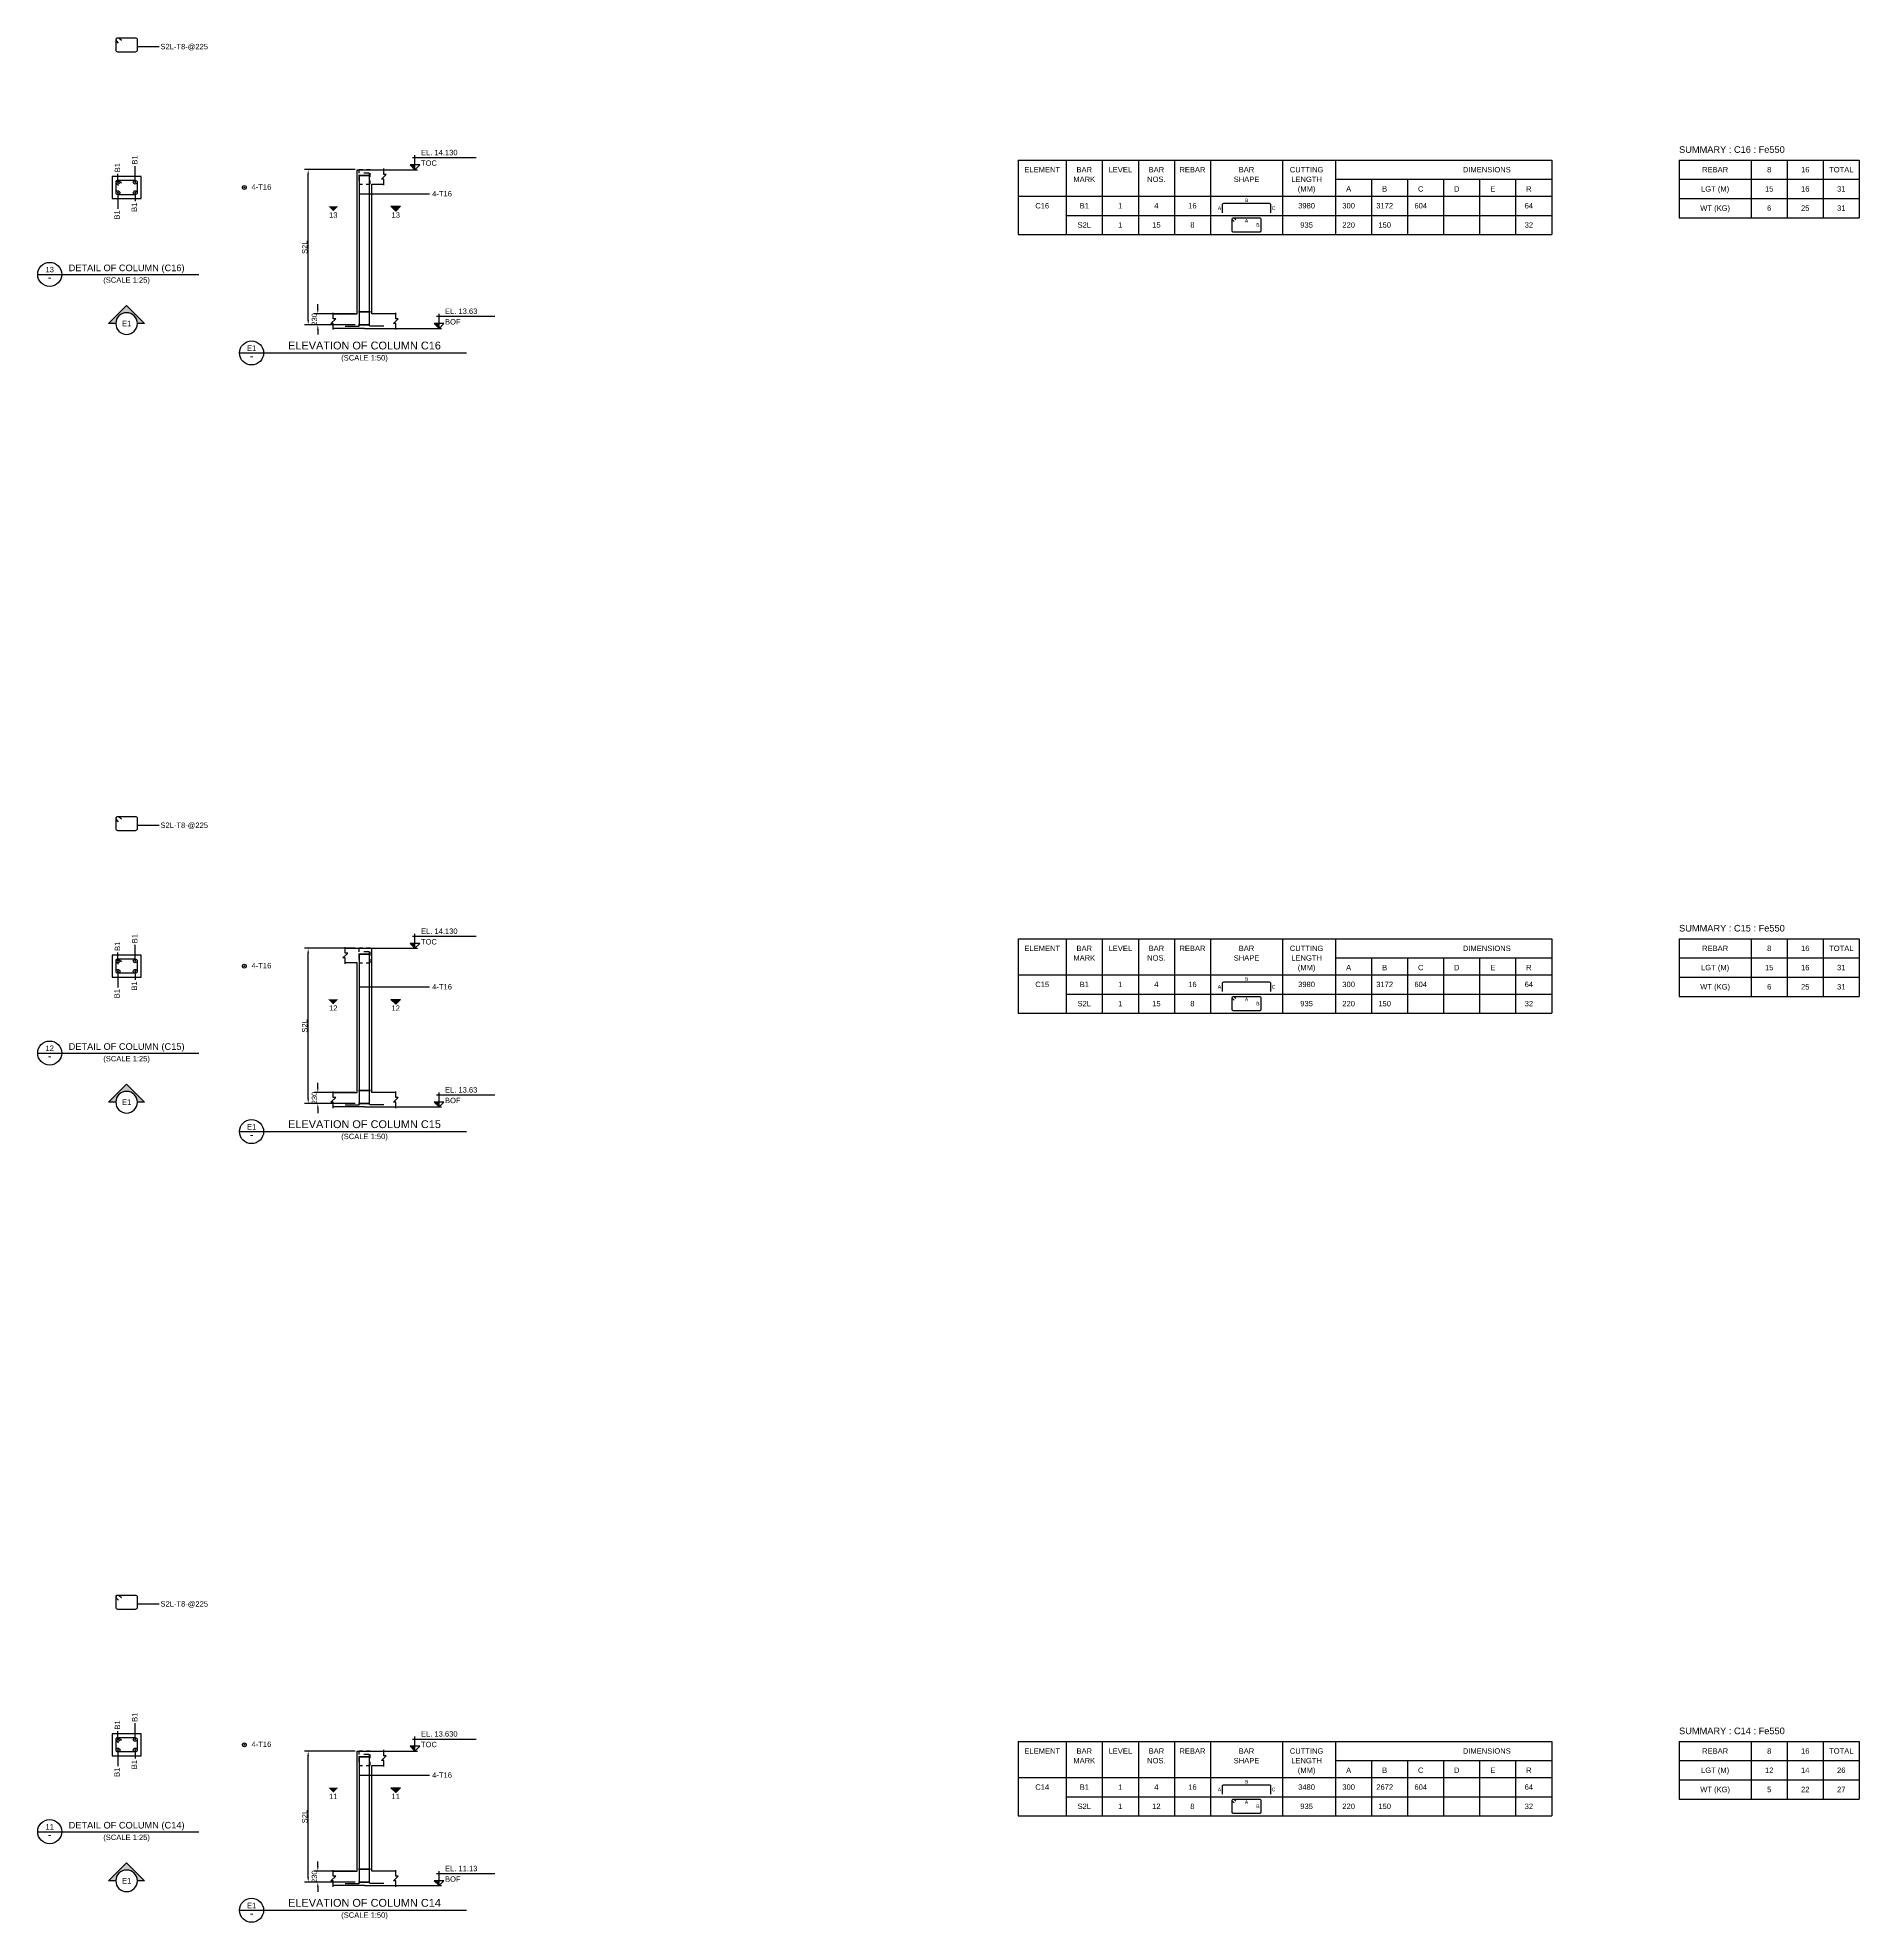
# Model space of a CAD drawing. Header units: inches. Extents: x -816171 to 9366335, y -450961 to 689132.
# Drawn here: x 359775 to 435575, y 132889 to 211284 of the extents above; entities that cross this region are included whole.
import ezdxf
from ezdxf.enums import TextEntityAlignment as Align

# ---------------------------------------------------------------- set-up
doc = ezdxf.new("R2010")
doc.units = ezdxf.units.IN
doc.header["$MEASUREMENT"] = 0
doc.linetypes.add('SCHidden', pattern=[1000, 500, -500])
for name, color, linetype in [('colSectionMarkLayer', 5, 'Continuous'), ('Concrete Line', 2, 'Continuous'), ('Dim', 31, 'Continuous'), ('Hatch', 25, 'Continuous'), ('Labels', 4, 'Continuous'), ('Link', 225, 'Continuous'), ('Reinforcement', 130, 'Continuous'), ('Schedule Border', 60, 'Continuous'), ('Schedule Header', 4, 'Continuous'), ('Text', 31, 'Continuous'), ('Text_Scale', 31, 'Continuous')]:
    doc.layers.add(name, color=color, linetype=linetype)
doc.styles.add('SC-BBS1', font='SansSerif')
doc.styles.add('SC-COL2', font='SansSerif')
doc.styles.get("Standard").update_dxf_attribs({"font": 'txt.shx'})
doc.dimstyles.new('ColumnSch', dxfattribs={"dimtxt": 225, "dimasz": 200, "dimexe": 150, "dimexo": 150, "dimgap": 25, "dimtad": 1, "dimtoh": 1, "dimdec": 4, "dimzin": 0, "dimdsep": 46, "dimtxsty": 'SC-COL2', "dimcen": 0.09, "dimclrd": 8, "dimclre": 8, "dimclrt": 31, "dimadec": 0, "dimazin": 0, "dimtfac": 1, "dimtdec": 0, "dimtix": 1, "dimtofl": 0, "dimtmove": 0, "dimatfit": 3, "dimfxl": 1, "dimtolj": 1, "dimtzin": 0, "dimarcsym": 0})
doc.dimstyles.get("Standard").update_dxf_attribs({"dimtxt": 0.18, "dimasz": 0.18, "dimexe": 0.18, "dimexo": 0.0625, "dimgap": 0.09, "dimtad": 0, "dimtih": 1, "dimtoh": 1, "dimdec": 4, "dimzin": 0, "dimdsep": 46, "dimtxsty": 'Standard', "dimcen": 0.09, "dimadec": 0, "dimazin": 0, "dimtfac": 1, "dimtdec": 4, "dimtofl": 0, "dimtmove": 0, "dimatfit": 3, "dimfxl": 1, "dimtolj": 1, "dimtzin": 0, "dimarcsym": 0})

# ---------------------------------------------------------------- blocks, each defined once
blk = doc.blocks.new('*D622')
at = {"layer": 'DEFPOINTS', "color": 0, "transparency": 16777216}
for p in [(371031, 140014), (373131, 140014), (373131, 134558)]:
    blk.add_point(p, dxfattribs=at)
at = {"layer": 'Dim', "color": 8, "lineweight": -2, "transparency": 16777216}
for p, q in [((372981, 140014), (370881, 140014)), ((371031, 134758), (371031, 139814)), ((372981, 134558), (370881, 134558))]:
    blk.add_line(p, q, dxfattribs=at)
at = {"layer": 'Dim', "color": 8, "transparency": 16777216}
for points in [[(370997, 139814), (371064, 139814), (371031, 140014)], [(370997, 134758), (371064, 134758), (371031, 134558)]]:
    blk.add_solid(points, dxfattribs=at)
at = {"layer": 'Dim', "color": 31, "lineweight": 50, "transparency": 16777216, "insert": (370888, 137286), "char_height": 225, "attachment_point": 5, "rotation": 90, "style": 'SC-COL2'}
blk.add_mtext('\\A1;S2L', dxfattribs=at)
blk = doc.blocks.new('*D623')
at = {"layer": 'DEFPOINTS', "color": 0, "transparency": 16777216}
for p in [(371431, 135014), (373131, 135014), (373131, 134558)]:
    blk.add_point(p, dxfattribs=at)
at = {"layer": 'Dim', "color": 8, "lineweight": -2, "transparency": 16777216}
for p, q in [((372981, 135014), (371281, 135014)), ((371431, 135214), (371431, 135414)), ((372981, 134558), (371281, 134558)), ((371431, 134358), (371431, 134158))]:
    blk.add_line(p, q, dxfattribs=at)
at = {"layer": 'Dim', "color": 8, "transparency": 16777216}
for points in [[(371397, 135214), (371464, 135214), (371431, 135014)], [(371397, 134358), (371464, 134358), (371431, 134558)]]:
    blk.add_solid(points, dxfattribs=at)
at = {"layer": 'Dim', "color": 31, "lineweight": 50, "transparency": 16777216, "insert": (371290, 134786), "char_height": 225, "attachment_point": 5, "rotation": 90, "style": 'SC-COL2'}
blk.add_mtext('\\A1;230', dxfattribs=at)
blk = doc.blocks.new('*D642')
at = {"layer": 'DEFPOINTS', "color": 0, "transparency": 16777216}
for p in [(371031, 173404), (373131, 173404), (373131, 166948)]:
    blk.add_point(p, dxfattribs=at)
at = {"layer": 'Dim', "color": 8, "lineweight": -2, "transparency": 16777216}
for p, q in [((372981, 173404), (370881, 173404)), ((371031, 167148), (371031, 173204)), ((372981, 166948), (370881, 166948))]:
    blk.add_line(p, q, dxfattribs=at)
at = {"layer": 'Dim', "color": 8, "transparency": 16777216}
for points in [[(370997, 173204), (371064, 173204), (371031, 173404)], [(370997, 167148), (371064, 167148), (371031, 166948)]]:
    blk.add_solid(points, dxfattribs=at)
at = {"layer": 'Dim', "color": 31, "lineweight": 50, "transparency": 16777216, "insert": (370888, 170176), "char_height": 225, "attachment_point": 5, "rotation": 90, "style": 'SC-COL2'}
blk.add_mtext('\\A1;S2L', dxfattribs=at)
blk = doc.blocks.new('*D643')
at = {"layer": 'DEFPOINTS', "color": 0, "transparency": 16777216}
for p in [(371431, 167404), (373131, 167404), (373131, 166948)]:
    blk.add_point(p, dxfattribs=at)
at = {"layer": 'Dim', "color": 8, "lineweight": -2, "transparency": 16777216}
for p, q in [((371431, 167604), (371431, 167804)), ((372981, 167404), (371281, 167404)), ((372981, 166948), (371281, 166948)), ((371431, 166748), (371431, 166548))]:
    blk.add_line(p, q, dxfattribs=at)
at = {"layer": 'Dim', "color": 8, "transparency": 16777216}
for points in [[(371397, 167604), (371464, 167604), (371431, 167404)], [(371397, 166748), (371464, 166748), (371431, 166948)]]:
    blk.add_solid(points, dxfattribs=at)
at = {"layer": 'Dim', "color": 31, "lineweight": 50, "transparency": 16777216, "insert": (371290, 167176), "char_height": 225, "attachment_point": 5, "rotation": 90, "style": 'SC-COL2'}
blk.add_mtext('\\A1;230', dxfattribs=at)
blk = doc.blocks.new('*D644')
at = {"layer": 'DEFPOINTS', "color": 0, "transparency": 16777216}
for p in [(371031, 205794), (373131, 205794), (373131, 199338)]:
    blk.add_point(p, dxfattribs=at)
at = {"layer": 'Dim', "color": 8, "lineweight": -2, "transparency": 16777216}
for p, q in [((372981, 205794), (370881, 205794)), ((371031, 199538), (371031, 205594)), ((372981, 199338), (370881, 199338))]:
    blk.add_line(p, q, dxfattribs=at)
at = {"layer": 'Dim', "color": 8, "transparency": 16777216}
for points in [[(370997, 205594), (371064, 205594), (371031, 205794)], [(370997, 199538), (371064, 199538), (371031, 199338)]]:
    blk.add_solid(points, dxfattribs=at)
at = {"layer": 'Dim', "color": 31, "lineweight": 50, "transparency": 16777216, "insert": (370888, 202566), "char_height": 225, "attachment_point": 5, "rotation": 90, "style": 'SC-COL2'}
blk.add_mtext('\\A1;S2L', dxfattribs=at)
blk = doc.blocks.new('*D645')
at = {"layer": 'DEFPOINTS', "color": 0, "transparency": 16777216}
for p in [(371431, 199794), (373131, 199794), (373131, 199338)]:
    blk.add_point(p, dxfattribs=at)
at = {"layer": 'Dim', "color": 8, "lineweight": -2, "transparency": 16777216}
for p, q in [((371431, 199994), (371431, 200194)), ((372981, 199794), (371281, 199794)), ((372981, 199338), (371281, 199338)), ((371431, 199138), (371431, 198938))]:
    blk.add_line(p, q, dxfattribs=at)
at = {"layer": 'Dim', "color": 8, "transparency": 16777216}
for points in [[(371397, 199994), (371464, 199994), (371431, 199794)], [(371397, 199138), (371464, 199138), (371431, 199338)]]:
    blk.add_solid(points, dxfattribs=at)
at = {"layer": 'Dim', "color": 31, "lineweight": 50, "transparency": 16777216, "insert": (371290, 199566), "char_height": 225, "attachment_point": 5, "rotation": 90, "style": 'SC-COL2'}
blk.add_mtext('\\A1;230', dxfattribs=at)

msp = doc.modelspace()

# ---------------------------------------------------------------- hatches: boundary and pattern name
at = {"layer": 'Hatch'}
for points in [[(375474.81876, 205793.65265), (375474.81876, 205993.65265), (375274.81876, 205993.65265)], [(371874.81876, 204268.65265), (372074.81876, 204068.65265), (372274.81876, 204268.65265), (371874.81876, 204268.65265)], [(374874.81876, 204268.65265), (374674.81876, 204068.65265), (374474.81876, 204268.65265), (374874.81876, 204268.65265)], [(376474.81876, 199193.65265), (376474.81876, 199393.65265), (376274.81876, 199393.65265)], [(375474.81876, 173403.65265), (375474.81876, 173603.65265), (375274.81876, 173603.65265)], [(371874.81876, 171278.65265), (372074.81876, 171078.65265), (372274.81876, 171278.65265), (371874.81876, 171278.65265)], [(374874.81876, 171278.65265), (374674.81876, 171078.65265), (374474.81876, 171278.65265), (374874.81876, 171278.65265)], [(376474.81876, 166803.65265), (376474.81876, 167003.65265), (376274.81876, 167003.65265)], [(375474.81876, 140013.65265), (375474.81876, 140213.65265), (375274.81876, 140213.65265)], [(371874.81876, 138488.65265), (372074.81876, 138288.65265), (372274.81876, 138488.65265), (371874.81876, 138488.65265)], [(374874.81876, 138488.65265), (374674.81876, 138288.65265), (374474.81876, 138488.65265), (374874.81876, 138488.65265)], [(376474.81876, 134413.65265), (376474.81876, 134613.65265), (376274.81876, 134613.65265)]]:
    msp.add_hatch(color=256, dxfattribs=at).paths.add_polyline_path(points, flags=0)
h = msp.add_hatch(color=256, dxfattribs=at)
edge = h.paths.add_edge_path(flags=16)
edge.add_line((363024.81876, 199393.65265), (362724.81876, 199393.65265))
edge.add_line((362724.81876, 199393.65265), (363474.81876, 200143.65265))
edge.add_line((363474.81876, 200143.65265), (364224.81876, 199393.65265))
edge.add_line((364224.81876, 199393.65265), (363924.81876, 199393.65265))
edge.add_arc((363474.81876, 199393.65265), 450, 0, 180)
h = msp.add_hatch(color=256, dxfattribs=at)
edge = h.paths.add_edge_path(flags=16)
edge.add_line((363024.81876, 167003.65265), (362724.81876, 167003.65265))
edge.add_line((362724.81876, 167003.65265), (363474.81876, 167753.65265))
edge.add_line((363474.81876, 167753.65265), (364224.81876, 167003.65265))
edge.add_line((364224.81876, 167003.65265), (363924.81876, 167003.65265))
edge.add_arc((363474.81876, 167003.65265), 450, 0, 180)
h = msp.add_hatch(color=256, dxfattribs=at)
edge = h.paths.add_edge_path(flags=16)
edge.add_line((363024.81876, 134613.65265), (362724.81876, 134613.65265))
edge.add_line((362724.81876, 134613.65265), (363474.81876, 135363.65265))
edge.add_line((363474.81876, 135363.65265), (364224.81876, 134613.65265))
edge.add_line((364224.81876, 134613.65265), (363924.81876, 134613.65265))
edge.add_arc((363474.81876, 134613.65265), 450, 0, 180)

# ---------------------------------------------------------------- linework, layer by layer
at = {"lineweight": 50}
for p, q in [((373130.81876, 205553.65265), (373618.81876, 205553.65265)), ((373130.81876, 199873.65265), (373618.81876, 199873.65265)), ((373130.81876, 199337.65265), (373594.81876, 199337.65265)), ((373130.81876, 173163.65265), (373618.81876, 173163.65265)), ((373130.81876, 167483.65265), (373618.81876, 167483.65265)), ((373130.81876, 166947.65265), (373594.81876, 166947.65265)), ((373130.81876, 139773.65265), (373618.81876, 139773.65265)), ((373130.81876, 135093.65265), (373618.81876, 135093.65265)), ((373130.81876, 134557.65265), (373594.81876, 134557.65265))]:
    msp.add_line(p, q, dxfattribs=at)
at = {"layer": 'colSectionMarkLayer'}
for p, q in [((375374.81876, 206293.65265), (378024.81876, 206293.65265)), ((375474.81876, 205793.65265), (375474.81876, 206393.65265)), ((373674.81876, 205793.65265), (375574.81876, 205793.65265)), ((359774.81876, 201438.65265), (366474.81876, 201438.65265)), ((374674.81876, 199193.65265), (376574.81876, 199193.65265)), ((376374.81876, 199693.65265), (378799.81876, 199693.65265)), ((376474.81876, 199193.65265), (376474.81876, 199793.65265)), ((368174.81876, 198168.65265), (377624.81876, 198168.65265)), ((373674.81876, 173403.65265), (375574.81876, 173403.65265)), ((375374.81876, 173903.65265), (378024.81876, 173903.65265)), ((375474.81876, 173403.65265), (375474.81876, 174003.65265)), ((359774.81876, 169048.65265), (366474.81876, 169048.65265)), ((376374.81876, 167303.65265), (378799.81876, 167303.65265)), ((376474.81876, 166803.65265), (376474.81876, 167403.65265)), ((374674.81876, 166803.65265), (376574.81876, 166803.65265)), ((368174.81876, 165778.65265), (377624.81876, 165778.65265)), ((375374.81876, 140513.65265), (378024.81876, 140513.65265)), ((375474.81876, 140013.65265), (375474.81876, 140613.65265)), ((373674.81876, 140013.65265), (375574.81876, 140013.65265)), ((359774.81876, 136658.65265), (366474.81876, 136658.65265)), ((376374.81876, 134913.65265), (378799.81876, 134913.65265)), ((376474.81876, 134413.65265), (376474.81876, 135013.65265)), ((374674.81876, 134413.65265), (376574.81876, 134413.65265)), ((368174.81876, 133388.65265), (377624.81876, 133388.65265))]:
    msp.add_line(p, q, dxfattribs=at)
for points in [[(375474.81876, 205793.65265), (375674.81876, 205993.65265), (375274.81876, 205993.65265)], [(376474.81876, 199193.65265), (376674.81876, 199393.65265), (376274.81876, 199393.65265)], [(375474.81876, 173403.65265), (375674.81876, 173603.65265), (375274.81876, 173603.65265)], [(376474.81876, 166803.65265), (376674.81876, 167003.65265), (376274.81876, 167003.65265)], [(375474.81876, 140013.65265), (375674.81876, 140213.65265), (375274.81876, 140213.65265)], [(376474.81876, 134413.65265), (376674.81876, 134613.65265), (376274.81876, 134613.65265)]]:
    msp.add_lwpolyline(points, close=True, dxfattribs=at)
at = {"layer": 'colSectionMarkLayer', "const_width": 5}
for points in [[(372824.81876, 204368.65265), (371824.81876, 204368.65265)], [(371874.81876, 204268.65265), (372074.81876, 204068.65265), (372274.81876, 204268.65265), (371874.81876, 204268.65265)], [(373924.81876, 204368.65265), (374924.81876, 204368.65265)], [(372824.81876, 171378.65265), (371824.81876, 171378.65265)], [(371874.81876, 171278.65265), (372074.81876, 171078.65265), (372274.81876, 171278.65265), (371874.81876, 171278.65265)], [(373924.81876, 171378.65265), (374924.81876, 171378.65265)], [(372824.81876, 138588.65265), (371824.81876, 138588.65265)], [(371874.81876, 138488.65265), (372074.81876, 138288.65265), (372274.81876, 138488.65265), (371874.81876, 138488.65265)], [(373924.81876, 138588.65265), (374924.81876, 138588.65265)]]:
    msp.add_lwpolyline(points, dxfattribs=at)
at = {"layer": 'colSectionMarkLayer'}
for points in [[(374874.81876, 204268.65265), (374674.81876, 204068.65265), (374474.81876, 204268.65265), (374874.81876, 204268.65265)], [(374874.81876, 171278.65265), (374674.81876, 171078.65265), (374474.81876, 171278.65265), (374874.81876, 171278.65265)], [(374874.81876, 138488.65265), (374674.81876, 138288.65265), (374474.81876, 138488.65265), (374874.81876, 138488.65265)]]:
    msp.add_lwpolyline(points, dxfattribs=at)
for points in [[(363024.81876, 199393.65265), (362724.81876, 199393.65265), (363474.81876, 200143.65265), (364224.81876, 199393.65265), (363924.81876, 199393.65265, 1), (363024.81876, 199393.65265, 1), (363924.81876, 199393.65265)], [(363024.81876, 167003.65265), (362724.81876, 167003.65265), (363474.81876, 167753.65265), (364224.81876, 167003.65265), (363924.81876, 167003.65265, 1), (363024.81876, 167003.65265, 1), (363924.81876, 167003.65265)], [(363024.81876, 134613.65265), (362724.81876, 134613.65265), (363474.81876, 135363.65265), (364224.81876, 134613.65265), (363924.81876, 134613.65265, 1), (363024.81876, 134613.65265, 1), (363924.81876, 134613.65265)]]:
    msp.add_lwpolyline(points, format="xyb", dxfattribs=at)
for centre in [(360274.81876, 201438.65265), (368674.81876, 198168.65265), (360274.81876, 169048.65265), (368674.81876, 165778.65265), (360274.81876, 136658.65265), (368674.81876, 133388.65265)]:
    msp.add_circle(centre, 500, dxfattribs=at)
at = {"layer": 'Concrete Line'}
for p, q in [((373074.81876, 199793.65265), (373074.81876, 205793.65265)), ((373074.81876, 205793.65265), (374174.81876, 205793.65265)), ((373674.81876, 199793.65265), (373674.81876, 205193.65265)), ((373674.81876, 205193.65265), (374174.81876, 205193.65265)), ((372074.81876, 199793.65265), (373074.81876, 199793.65265)), ((373374.81876, 199193.65265), (372074.81876, 199193.65265)), ((373374.81876, 199193.65265), (374674.81876, 199193.65265)), ((374674.81876, 199793.65265), (373674.81876, 199793.65265)), ((374674.81876, 199793.65265), (373674.81876, 199793.65265)), ((372574.81876, 173403.65265), (373674.81876, 173403.65265)), ((373674.81876, 167403.65265), (373674.81876, 173403.65265)), ((373074.81876, 172803.65265), (372574.81876, 172803.65265)), ((373074.81876, 167403.65265), (373074.81876, 172803.65265)), ((372074.81876, 167403.65265), (373074.81876, 167403.65265)), ((374674.81876, 167403.65265), (373674.81876, 167403.65265)), ((374674.81876, 167403.65265), (373674.81876, 167403.65265)), ((373374.81876, 166803.65265), (372074.81876, 166803.65265)), ((373374.81876, 166803.65265), (374674.81876, 166803.65265)), ((373074.81876, 135013.65265), (373074.81876, 140013.65265)), ((373074.81876, 140013.65265), (374174.81876, 140013.65265)), ((373674.81876, 135013.65265), (373674.81876, 139413.65265)), ((373674.81876, 139413.65265), (374174.81876, 139413.65265)), ((372074.81876, 135013.65265), (373074.81876, 135013.65265)), ((374674.81876, 135013.65265), (373674.81876, 135013.65265)), ((374674.81876, 135013.65265), (373674.81876, 135013.65265)), ((373374.81876, 134413.65265), (372074.81876, 134413.65265)), ((373374.81876, 134413.65265), (374674.81876, 134413.65265))]:
    msp.add_line(p, q, dxfattribs=at)
for points in [[(362874.81876, 204593.65265), (364074.81876, 204593.65265), (364074.81876, 204593.65265), (364074.81876, 205513.65265), (364074.81876, 205513.65265), (362874.81876, 205513.65265), (362874.81876, 205513.65265), (362874.81876, 204593.65265)], [(362874.81876, 172203.65265), (364074.81876, 172203.65265), (364074.81876, 172203.65265), (364074.81876, 173123.65265), (364074.81876, 173123.65265), (362874.81876, 173123.65265), (362874.81876, 173123.65265), (362874.81876, 172203.65265)], [(362874.81876, 139813.65265), (364074.81876, 139813.65265), (364074.81876, 139813.65265), (364074.81876, 140733.65265), (364074.81876, 140733.65265), (362874.81876, 140733.65265), (362874.81876, 140733.65265), (362874.81876, 139813.65265)]]:
    msp.add_lwpolyline(points, close=True, dxfattribs=at)
at = {"layer": 'Concrete Line', "linetype": 'SCHidden', "ltscale": 0.3}
for points in [[(373144.81876, 205793.65265), (373144.81876, 205193.65265), (373604.81876, 205193.65265), (373604.81876, 205793.65265)], [(373144.81876, 173403.65265), (373144.81876, 172803.65265), (373604.81876, 172803.65265), (373604.81876, 173403.65265)], [(373144.81876, 140013.65265), (373144.81876, 139413.65265), (373604.81876, 139413.65265), (373604.81876, 140013.65265)]]:
    msp.add_lwpolyline(points, close=True, dxfattribs=at)
at = {"layer": 'Concrete Line'}
for points in [[(374174.81876, 205143.65265), (374174.81876, 205393.65265), (374074.81876, 205393.65265), (374274.81876, 205593.65265), (374174.81876, 205593.65265), (374174.81876, 205843.65265)], [(372074.81876, 199143.65265), (372074.81876, 199393.65265), (371974.81876, 199393.65265), (372174.81876, 199593.65265), (372074.81876, 199593.65265), (372074.81876, 199843.65265)], [(374674.81876, 199143.65265), (374674.81876, 199393.65265), (374574.81876, 199393.65265), (374774.81876, 199593.65265), (374674.81876, 199593.65265), (374674.81876, 199843.65265)], [(372574.81876, 172753.65265), (372574.81876, 173003.65265), (372474.81876, 173003.65265), (372674.81876, 173203.65265), (372574.81876, 173203.65265), (372574.81876, 173453.65265)], [(372074.81876, 166753.65265), (372074.81876, 167003.65265), (371974.81876, 167003.65265), (372174.81876, 167203.65265), (372074.81876, 167203.65265), (372074.81876, 167453.65265)], [(374674.81876, 166753.65265), (374674.81876, 167003.65265), (374574.81876, 167003.65265), (374774.81876, 167203.65265), (374674.81876, 167203.65265), (374674.81876, 167453.65265)], [(374174.81876, 139363.65265), (374174.81876, 139613.65265), (374074.81876, 139613.65265), (374274.81876, 139813.65265), (374174.81876, 139813.65265), (374174.81876, 140063.65265)], [(372074.81876, 134363.65265), (372074.81876, 134613.65265), (371974.81876, 134613.65265), (372174.81876, 134813.65265), (372074.81876, 134813.65265), (372074.81876, 135063.65265)], [(374674.81876, 134363.65265), (374674.81876, 134613.65265), (374574.81876, 134613.65265), (374774.81876, 134813.65265), (374674.81876, 134813.65265), (374674.81876, 135063.65265)]]:
    msp.add_lwpolyline(points, dxfattribs=at)
at = {"layer": 'Dim', "color": 8}
for p, q in [((363114.81876, 205305.65265), (363114.81876, 205625.65265)), ((363834.81876, 205305.65265), (363834.81876, 205945.65265)), ((363114.81876, 204801.65265), (363114.81876, 204161.65265)), ((363834.81876, 204801.65265), (363834.81876, 204481.65265)), ((363834.81876, 172915.65265), (363834.81876, 173555.65265)), ((363114.81876, 172915.65265), (363114.81876, 173235.65265)), ((363114.81876, 172411.65265), (363114.81876, 171771.65265)), ((363834.81876, 172411.65265), (363834.81876, 172091.65265)), ((363834.81876, 140525.65265), (363834.81876, 141165.65265)), ((363114.81876, 140525.65265), (363114.81876, 140845.65265)), ((363114.81876, 140021.65265), (363114.81876, 139381.65265)), ((363834.81876, 140021.65265), (363834.81876, 139701.65265))]:
    msp.add_line(p, q, dxfattribs=at)
at = {"layer": 'Link'}
for points in [[(363143.10277, 211062.23124), (363058.25012, 211147.08421, -0.6681779738), (363114.81876, 211283.65265), (363834.81876, 211283.65265, -0.4142135624), (363914.81876, 211203.65265), (363914.81876, 210763.65265, -0.4142135624), (363834.81876, 210683.65265), (363114.81876, 210683.65265, -0.4142135624), (363034.81876, 210763.65265), (363034.81876, 211203.65265, -0.6681793021), (363171.38741, 211260.22109), (363256.24007, 211175.36812)], [(363143.10277, 205132.23124), (363058.25012, 205217.08421, -0.6681779738), (363114.81876, 205353.65265), (363834.81876, 205353.65265, -0.4142135624), (363914.81876, 205273.65265), (363914.81876, 204833.65265, -0.4142135624), (363834.81876, 204753.65265), (363114.81876, 204753.65265, -0.4142135624), (363034.81876, 204833.65265), (363034.81876, 205273.65265, -0.6681793021), (363171.38741, 205330.22109), (363256.24007, 205245.36812)], [(363143.10277, 178672.23124), (363058.25012, 178757.08421, -0.6681779738), (363114.81876, 178893.65265), (363834.81876, 178893.65265, -0.4142135624), (363914.81876, 178813.65265), (363914.81876, 178373.65265, -0.4142135624), (363834.81876, 178293.65265), (363114.81876, 178293.65265, -0.4142135624), (363034.81876, 178373.65265), (363034.81876, 178813.65265, -0.6681793021), (363171.38741, 178870.22109), (363256.24007, 178785.36812)], [(363143.10277, 172742.23124), (363058.25012, 172827.08421, -0.6681779738), (363114.81876, 172963.65265), (363834.81876, 172963.65265, -0.4142135624), (363914.81876, 172883.65265), (363914.81876, 172443.65265, -0.4142135624), (363834.81876, 172363.65265), (363114.81876, 172363.65265, -0.4142135624), (363034.81876, 172443.65265), (363034.81876, 172883.65265, -0.6681793021), (363171.38741, 172940.22109), (363256.24007, 172855.36812)], [(363143.10277, 146282.23124), (363058.25012, 146367.08421, -0.6681779738), (363114.81876, 146503.65265), (363834.81876, 146503.65265, -0.4142135624), (363914.81876, 146423.65265), (363914.81876, 145983.65265, -0.4142135624), (363834.81876, 145903.65265), (363114.81876, 145903.65265, -0.4142135624), (363034.81876, 145983.65265), (363034.81876, 146423.65265, -0.6681793021), (363171.38741, 146480.22109), (363256.24007, 146395.36812)], [(363143.10277, 140352.23124), (363058.25012, 140437.08421, -0.6681779738), (363114.81876, 140573.65265), (363834.81876, 140573.65265, -0.4142135624), (363914.81876, 140493.65265), (363914.81876, 140053.65265, -0.4142135624), (363834.81876, 139973.65265), (363114.81876, 139973.65265, -0.4142135624), (363034.81876, 140053.65265), (363034.81876, 140493.65265, -0.6681793021), (363171.38741, 140550.22109), (363256.24007, 140465.36812)]]:
    msp.add_lwpolyline(points, format="xyb", dxfattribs=at)
at = {"layer": 'Reinforcement'}
for points in [[(372570.81876, 199289.65265), (373140.81876, 199289.65265, 0.4142135624), (373170.81876, 199319.65265), (373170.81876, 205539.65265, -0.4142135624), (373200.81876, 205569.65265), (373400.81876, 205569.65265)], [(374178.81876, 199289.65265), (373608.81876, 199289.65265, -0.4142135624), (373578.81876, 199319.65265), (373578.81876, 205619.65265, 0.4142135624), (373548.81876, 205649.65265), (373348.81876, 205649.65265)], [(409074.81876, 203993.65265), (409074.81876, 204343.65265, -0.5), (409124.81876, 204393.65265), (411024.81876, 204393.65265, -0.5), (411074.81876, 204343.65265), (411074.81876, 203993.65265)], [(409560.17469, 203637.58683), (409489.46362, 203708.29712, -0.1989123674), (409474.81876, 203743.65265, -0.4142046237), (409524.81876, 203793.65265, -0.1989044359), (409560.17391, 203779.00819), (409630.88497, 203708.2979)], [(374178.81876, 166899.65265), (373608.81876, 166899.65265, -0.4142135624), (373578.81876, 166929.65265), (373578.81876, 173229.65265, 0.4142135624), (373548.81876, 173259.65265), (373348.81876, 173259.65265)], [(372570.81876, 166899.65265), (373140.81876, 166899.65265, 0.4142135624), (373170.81876, 166929.65265), (373170.81876, 173149.65265, -0.4142135624), (373200.81876, 173179.65265), (373400.81876, 173179.65265)], [(409074.81876, 171603.65265), (409074.81876, 171953.65265, -0.5), (409124.81876, 172003.65265), (411024.81876, 172003.65265, -0.5), (411074.81876, 171953.65265), (411074.81876, 171603.65265)], [(409560.17469, 171247.58683), (409489.46362, 171318.29712, -0.1989123674), (409474.81876, 171353.65265, -0.4142046237), (409524.81876, 171403.65265, -0.1989044359), (409560.17391, 171389.00819), (409630.88497, 171318.2979)], [(372570.81876, 134509.65265), (373140.81876, 134509.65265, 0.4142135624), (373170.81876, 134539.65265), (373170.81876, 139759.65265, -0.4142135624), (373200.81876, 139789.65265), (373400.81876, 139789.65265)], [(374178.81876, 134509.65265), (373608.81876, 134509.65265, -0.4142135624), (373578.81876, 134539.65265), (373578.81876, 139839.65265, 0.4142135624), (373548.81876, 139869.65265), (373348.81876, 139869.65265)], [(409074.81876, 138213.65265), (409074.81876, 138563.65265, -0.5), (409124.81876, 138613.65265), (411024.81876, 138613.65265, -0.5), (411074.81876, 138563.65265), (411074.81876, 138213.65265)], [(409560.17469, 137857.58683), (409489.46362, 137928.29712, -0.1989123674), (409474.81876, 137963.65265, -0.4142046237), (409524.81876, 138013.65265, -0.1989044359), (409560.17391, 137999.00819), (409630.88497, 137928.2979)]]:
    msp.add_lwpolyline(points, format="xyb", dxfattribs=at)
at = {"layer": 'Reinforcement', "color": 130, "const_width": 40}
for points in [[(363094.81876, 205273.65265, 1), (363134.81876, 205273.65265, 1)], [(363094.81876, 204833.65265, 1), (363134.81876, 204833.65265, 1)], [(363814.81876, 205273.65265, 1), (363854.81876, 205273.65265, 1)], [(363814.81876, 204833.65265, 1), (363854.81876, 204833.65265, 1)], [(368354.81876, 205053.65265, 1), (368394.81876, 205053.65265, 1)], [(363094.81876, 172883.65265, 1), (363134.81876, 172883.65265, 1)], [(363094.81876, 172443.65265, 1), (363134.81876, 172443.65265, 1)], [(363814.81876, 172883.65265, 1), (363854.81876, 172883.65265, 1)], [(363814.81876, 172443.65265, 1), (363854.81876, 172443.65265, 1)], [(368354.81876, 172663.65265, 1), (368394.81876, 172663.65265, 1)], [(363094.81876, 140493.65265, 1), (363134.81876, 140493.65265, 1)], [(363814.81876, 140493.65265, 1), (363854.81876, 140493.65265, 1)], [(363094.81876, 140053.65265, 1), (363134.81876, 140053.65265, 1)], [(363814.81876, 140053.65265, 1), (363854.81876, 140053.65265, 1)], [(368354.81876, 140273.65265, 1), (368394.81876, 140273.65265, 1)]]:
    msp.add_lwpolyline(points, format="xyb", close=True, dxfattribs=at)
at = {"layer": 'Reinforcement'}
for points in [[(409474.81876, 203743.65265, -0.4142046237), (409524.81876, 203793.65265), (410624.81876, 203793.65265, -0.4142046237), (410674.81876, 203743.65265), (410674.81876, 203243.65265, -0.4142046237), (410624.81876, 203193.65265), (409524.81876, 203193.65265, -0.4142046237), (409474.81876, 203243.65265)], [(409474.81876, 171353.65265, -0.4142046237), (409524.81876, 171403.65265), (410624.81876, 171403.65265, -0.4142046237), (410674.81876, 171353.65265), (410674.81876, 170853.65265, -0.4142046237), (410624.81876, 170803.65265), (409524.81876, 170803.65265, -0.4142046237), (409474.81876, 170853.65265)], [(409474.81876, 137963.65265, -0.4142046237), (409524.81876, 138013.65265), (410624.81876, 138013.65265, -0.4142046237), (410674.81876, 137963.65265), (410674.81876, 137463.65265, -0.4142046237), (410624.81876, 137413.65265), (409524.81876, 137413.65265, -0.4142046237), (409474.81876, 137463.65265)]]:
    msp.add_lwpolyline(points, format="xyb", close=True, dxfattribs=at)
at = {"layer": 'Reinforcement', "color": 130}
for centre in [(363114.81876, 205273.65265), (363114.81876, 204833.65265), (363834.81876, 205273.65265), (363834.81876, 204833.65265), (368374.81876, 205053.65265), (363114.81876, 172883.65265), (363114.81876, 172443.65265), (363834.81876, 172883.65265), (363834.81876, 172443.65265), (368374.81876, 172663.65265), (363114.81876, 140493.65265), (363834.81876, 140493.65265), (368374.81876, 140273.65265), (363114.81876, 140053.65265), (363834.81876, 140053.65265)]:
    msp.add_circle(centre, 80, dxfattribs=at)
at = {"layer": 'Schedule Border'}
for p, q in [((400574.81876, 206193.65265), (422774.81876, 206193.65265)), ((400574.81876, 206193.65265), (400574.81876, 203093.65265)), ((402574.81876, 206193.65265), (402574.81876, 203093.65265)), ((404074.81876, 206193.65265), (404074.81876, 203093.65265)), ((405574.81876, 206193.65265), (405574.81876, 203093.65265)), ((407074.81876, 206193.65265), (407074.81876, 203093.65265)), ((408574.81876, 206193.65265), (408574.81876, 203093.65265)), ((411574.81876, 206193.65265), (411574.81876, 203093.65265)), ((413774.81876, 206193.65265), (413774.81876, 203093.65265)), ((422774.81876, 206193.65265), (422774.81876, 203093.65265)), ((428074.81876, 206193.65265), (435574.81876, 206193.65265)), ((428074.81876, 206193.65265), (428074.81876, 203793.65265)), ((431074.81876, 206193.65265), (431074.81876, 203793.65265)), ((432574.81876, 206193.65265), (432574.81876, 203793.65265)), ((434074.81876, 206193.65265), (434074.81876, 203793.65265)), ((435574.81876, 206193.65265), (435574.81876, 203793.65265)), ((400574.81876, 204693.65265), (422774.81876, 204693.65265)), ((413774.81876, 205393.65265), (422774.81876, 205393.65265)), ((415274.81876, 205393.65265), (415274.81876, 203093.65265)), ((416774.81876, 205393.65265), (416774.81876, 203093.65265)), ((418274.81876, 205393.65265), (418274.81876, 203093.65265)), ((419774.81876, 205393.65265), (419774.81876, 203093.65265)), ((421274.81876, 205393.65265), (421274.81876, 203093.65265)), ((428074.81876, 205393.65265), (435574.81876, 205393.65265)), ((402574.81876, 203893.65265), (422774.81876, 203893.65265)), ((428074.81876, 204593.65265), (435574.81876, 204593.65265)), ((400574.81876, 203093.65265), (422774.81876, 203093.65265)), ((402574.81876, 203093.65265), (422774.81876, 203093.65265)), ((428074.81876, 203793.65265), (435574.81876, 203793.65265)), ((400574.81876, 173803.65265), (422774.81876, 173803.65265)), ((400574.81876, 173803.65265), (400574.81876, 170703.65265)), ((402574.81876, 173803.65265), (402574.81876, 170703.65265)), ((404074.81876, 173803.65265), (404074.81876, 170703.65265)), ((405574.81876, 173803.65265), (405574.81876, 170703.65265)), ((407074.81876, 173803.65265), (407074.81876, 170703.65265)), ((408574.81876, 173803.65265), (408574.81876, 170703.65265)), ((411574.81876, 173803.65265), (411574.81876, 170703.65265)), ((413774.81876, 173803.65265), (413774.81876, 170703.65265)), ((422774.81876, 173803.65265), (422774.81876, 170703.65265)), ((428074.81876, 173803.65265), (435574.81876, 173803.65265)), ((428074.81876, 173803.65265), (428074.81876, 171403.65265)), ((431074.81876, 173803.65265), (431074.81876, 171403.65265)), ((432574.81876, 173803.65265), (432574.81876, 171403.65265)), ((434074.81876, 173803.65265), (434074.81876, 171403.65265)), ((435574.81876, 173803.65265), (435574.81876, 171403.65265)), ((413774.81876, 173003.65265), (422774.81876, 173003.65265)), ((415274.81876, 173003.65265), (415274.81876, 170703.65265)), ((416774.81876, 173003.65265), (416774.81876, 170703.65265)), ((418274.81876, 173003.65265), (418274.81876, 170703.65265)), ((419774.81876, 173003.65265), (419774.81876, 170703.65265)), ((421274.81876, 173003.65265), (421274.81876, 170703.65265)), ((428074.81876, 173003.65265), (435574.81876, 173003.65265)), ((400574.81876, 172303.65265), (422774.81876, 172303.65265)), ((428074.81876, 172203.65265), (435574.81876, 172203.65265)), ((402574.81876, 171503.65265), (422774.81876, 171503.65265)), ((428074.81876, 171403.65265), (435574.81876, 171403.65265)), ((400574.81876, 170703.65265), (422774.81876, 170703.65265)), ((402574.81876, 170703.65265), (422774.81876, 170703.65265)), ((400574.81876, 140413.65265), (422774.81876, 140413.65265)), ((400574.81876, 140413.65265), (400574.81876, 137313.65265)), ((402574.81876, 140413.65265), (402574.81876, 137313.65265)), ((404074.81876, 140413.65265), (404074.81876, 137313.65265)), ((405574.81876, 140413.65265), (405574.81876, 137313.65265)), ((407074.81876, 140413.65265), (407074.81876, 137313.65265)), ((408574.81876, 140413.65265), (408574.81876, 137313.65265)), ((411574.81876, 140413.65265), (411574.81876, 137313.65265)), ((413774.81876, 140413.65265), (413774.81876, 137313.65265)), ((422774.81876, 140413.65265), (422774.81876, 137313.65265)), ((428074.81876, 140413.65265), (435574.81876, 140413.65265)), ((428074.81876, 140413.65265), (428074.81876, 138013.65265)), ((431074.81876, 140413.65265), (431074.81876, 138013.65265)), ((432574.81876, 140413.65265), (432574.81876, 138013.65265)), ((434074.81876, 140413.65265), (434074.81876, 138013.65265)), ((435574.81876, 140413.65265), (435574.81876, 138013.65265)), ((413774.81876, 139613.65265), (422774.81876, 139613.65265)), ((415274.81876, 139613.65265), (415274.81876, 137313.65265)), ((416774.81876, 139613.65265), (416774.81876, 137313.65265)), ((418274.81876, 139613.65265), (418274.81876, 137313.65265)), ((419774.81876, 139613.65265), (419774.81876, 137313.65265)), ((421274.81876, 139613.65265), (421274.81876, 137313.65265)), ((428074.81876, 139613.65265), (435574.81876, 139613.65265)), ((400574.81876, 138913.65265), (422774.81876, 138913.65265)), ((428074.81876, 138813.65265), (435574.81876, 138813.65265)), ((402574.81876, 138113.65265), (422774.81876, 138113.65265)), ((428074.81876, 138013.65265), (435574.81876, 138013.65265)), ((400574.81876, 137313.65265), (422774.81876, 137313.65265)), ((402574.81876, 137313.65265), (422774.81876, 137313.65265))]:
    msp.add_line(p, q, dxfattribs=at)

# ---------------------------------------------------------------- texts
at = {"layer": 'colSectionMarkLayer', "style": 'SC-BBS1'}
for s, p in [('13', (372074.81876, 204018.65265)), ('13', (374674.81876, 204018.65265)), ('12', (372074.81876, 171028.65265)), ('12', (374674.81876, 171028.65265)), ('11', (372074.81876, 138238.65265)), ('11', (374674.81876, 138238.65265))]:
    msp.add_text(s, height=225, dxfattribs=at).set_placement(p, align=Align.TOP_CENTER)
at = {"layer": 'Dim', "style": 'SC-COL2'}
for p in [(363812.81876, 206005.65265), (363092.81876, 205685.65265), (363092.81876, 173295.65265), (363812.81876, 173615.65265), (363092.81876, 140905.65265), (363812.81876, 141225.65265)]:
    msp.add_text('B1', height=225, rotation=90, dxfattribs=at).set_placement(p, align=Align.MIDDLE_LEFT)
for p in [(363072.81876, 204101.65265), (363792.81876, 204421.65265), (363072.81876, 171711.65265), (363792.81876, 172031.65265), (363792.81876, 139641.65265), (363072.81876, 139321.65265)]:
    msp.add_text('B1', height=225, rotation=90, dxfattribs=at).set_placement(p, align=Align.MIDDLE_RIGHT)
at = {"layer": 'Dim', "style": 'SC-BBS1'}
for s, p in [('A', (408949.81876, 204193.65265)), ('B', (410074.81876, 204518.65265)), ('C', (411199.81876, 204193.65265)), ('A', (410074.81876, 203668.65265)), ('B', (410549.81876, 203493.65265)), ('A', (408949.81876, 171803.65265)), ('B', (410074.81876, 172128.65265)), ('C', (411199.81876, 171803.65265)), ('A', (410074.81876, 171278.65265)), ('B', (410549.81876, 171103.65265)), ('B', (410074.81876, 138738.65265)), ('A', (408949.81876, 138413.65265)), ('C', (411199.81876, 138413.65265)), ('A', (410074.81876, 137888.65265)), ('B', (410549.81876, 137713.65265))]:
    msp.add_text(s, height=150, dxfattribs=at).set_placement(p, align=Align.MIDDLE_CENTER)
at = {"layer": 'Labels', "style": 'SC-BBS1'}
for s, height, p in [('13', 225, (360274.81876, 201458.65265)), ('DETAIL OF COLUMN (C16)', 275, (363474.81876, 201488.65265)), ('E1', 225, (368674.81876, 198188.65265)), ('ELEVATION OF COLUMN C16', 325, (373374.81876, 198218.65265)), ('12', 225, (360274.81876, 169068.65265)), ('DETAIL OF COLUMN (C15)', 275, (363474.81876, 169098.65265)), ('ELEVATION OF COLUMN C15', 325, (373374.81876, 165828.65265)), ('E1', 225, (368674.81876, 165798.65265)), ('11', 225, (360274.81876, 136678.65265)), ('DETAIL OF COLUMN (C14)', 275, (363474.81876, 136708.65265)), ('E1', 225, (368674.81876, 133408.65265)), ('ELEVATION OF COLUMN C14', 325, (373374.81876, 133438.65265))]:
    msp.add_text(s, height=height, dxfattribs=at).set_placement(p, align=Align.BOTTOM_CENTER)
for s, height, p in [('-', 325, (360274.81876, 201313.65265)), ('E1', 225, (363474.81876, 199393.65265)), ('-', 325, (368674.81876, 198043.65265)), ('-', 325, (360274.81876, 168923.65265)), ('E1', 225, (363474.81876, 167003.65265)), ('-', 325, (368674.81876, 165653.65265)), ('-', 325, (360274.81876, 136533.65265)), ('E1', 225, (363474.81876, 134613.65265)), ('-', 325, (368674.81876, 133263.65265))]:
    msp.add_text(s, height=height, dxfattribs=at).set_placement(p, align=Align.MIDDLE_CENTER)
at = {"layer": 'Schedule Header', "style": 'SC-BBS1'}
for s, p in [('SUMMARY : C16 : Fe550', (428074.81876, 206493.65265)), ('SUMMARY : C15 : Fe550', (428074.81876, 174103.65265)), ('SUMMARY : C14 : Fe550', (428074.81876, 140713.65265))]:
    msp.add_text(s, height=275, dxfattribs=at).set_placement(p)
for s, p in [('ELEMENT', (401574.81876, 205793.65265)), ('MARK', (403324.81876, 205393.65265)), ('BAR', (403324.81876, 205793.65265)), ('LEVEL', (404824.81876, 205793.65265)), ('NOS.', (406324.81876, 205393.65265)), ('BAR', (406324.81876, 205793.65265)), ('REBAR', (407824.81876, 205793.65265)), ('SHAPE', (410074.81876, 205393.65265)), ('BAR', (410074.81876, 205793.65265)), ('CUTTING', (412574.81876, 205793.65265)), ('LENGTH', (412574.81876, 205393.65265)), ('DIMENSIONS', (420074.81876, 205793.65265)), ('REBAR', (429574.81876, 205793.65265)), ('8', (431824.81876, 205793.65265)), ('16', (433324.81876, 205793.65265)), ('TOTAL', (434824.81876, 205793.65265)), ('(MM)', (412574.81876, 204993.65265)), ('A', (414324.81876, 204993.65265)), ('B', (415824.81876, 204993.65265)), ('C', (417324.81876, 204993.65265)), ('D', (418824.81876, 204993.65265)), ('E', (420324.81876, 204993.65265)), ('R', (421824.81876, 204993.65265)), ('LGT (M)', (429574.81876, 204993.65265)), ('WT (KG)', (429574.81876, 204193.65265)), ('ELEMENT', (401574.81876, 173403.65265)), ('BAR', (403324.81876, 173403.65265)), ('LEVEL', (404824.81876, 173403.65265)), ('BAR', (406324.81876, 173403.65265)), ('REBAR', (407824.81876, 173403.65265)), ('BAR', (410074.81876, 173403.65265)), ('CUTTING', (412574.81876, 173403.65265)), ('DIMENSIONS', (420074.81876, 173403.65265)), ('REBAR', (429574.81876, 173403.65265)), ('8', (431824.81876, 173403.65265)), ('16', (433324.81876, 173403.65265)), ('TOTAL', (434824.81876, 173403.65265)), ('MARK', (403324.81876, 173003.65265)), ('NOS.', (406324.81876, 173003.65265)), ('SHAPE', (410074.81876, 173003.65265)), ('LENGTH', (412574.81876, 173003.65265)), ('(MM)', (412574.81876, 172603.65265)), ('A', (414324.81876, 172603.65265)), ('B', (415824.81876, 172603.65265)), ('C', (417324.81876, 172603.65265)), ('D', (418824.81876, 172603.65265)), ('E', (420324.81876, 172603.65265)), ('R', (421824.81876, 172603.65265)), ('LGT (M)', (429574.81876, 172603.65265)), ('WT (KG)', (429574.81876, 171803.65265)), ('ELEMENT', (401574.81876, 140013.65265)), ('MARK', (403324.81876, 139613.65265)), ('BAR', (403324.81876, 140013.65265)), ('LEVEL', (404824.81876, 140013.65265)), ('NOS.', (406324.81876, 139613.65265)), ('BAR', (406324.81876, 140013.65265)), ('REBAR', (407824.81876, 140013.65265)), ('SHAPE', (410074.81876, 139613.65265)), ('BAR', (410074.81876, 140013.65265)), ('CUTTING', (412574.81876, 140013.65265)), ('LENGTH', (412574.81876, 139613.65265)), ('DIMENSIONS', (420074.81876, 140013.65265)), ('REBAR', (429574.81876, 140013.65265)), ('8', (431824.81876, 140013.65265)), ('16', (433324.81876, 140013.65265)), ('TOTAL', (434824.81876, 140013.65265)), ('(MM)', (412574.81876, 139213.65265)), ('A', (414324.81876, 139213.65265)), ('B', (415824.81876, 139213.65265)), ('C', (417324.81876, 139213.65265)), ('D', (418824.81876, 139213.65265)), ('E', (420324.81876, 139213.65265)), ('R', (421824.81876, 139213.65265)), ('LGT (M)', (429574.81876, 139213.65265)), ('WT (KG)', (429574.81876, 138413.65265))]:
    msp.add_text(s, height=225, dxfattribs=at).set_placement(p, align=Align.MIDDLE_CENTER)
at = {"layer": 'Text', "style": 'SC-BBS1'}
for s, p in [('S2L-T8-@225', (364884.81876, 210913.65265)), ('4-T16', (368674.81876, 205073.65265)), ('S2L-T8-@225', (364884.81876, 178523.65265)), ('4-T16', (368674.81876, 172683.65265)), ('S2L-T8-@225', (364884.81876, 146133.65265)), ('4-T16', (368674.81876, 140293.65265))]:
    msp.add_text(s, height=225, dxfattribs=at).set_placement(p, align=Align.MIDDLE_LEFT)
for s, p in [('TOC', (375724.81876, 205953.65265)), ('EL. 14.130', (375724.81876, 206393.65265)), ('EL. 13.63', (376724.81876, 199793.65265)), ('BOF', (376724.81876, 199353.65265)), ('EL. 14.130', (375724.81876, 174003.65265)), ('TOC', (375724.81876, 173563.65265)), ('EL. 13.63', (376724.81876, 167403.65265)), ('BOF', (376724.81876, 166963.65265)), ('TOC', (375724.81876, 140173.65265)), ('EL. 13.630', (375724.81876, 140613.65265)), ('EL. 11.13', (376724.81876, 135013.65265)), ('BOF', (376724.81876, 134573.65265))]:
    msp.add_text(s, height=225, dxfattribs=at).set_placement(p)
for s, p in [('15', (431824.81876, 204993.65265)), ('16', (433324.81876, 204993.65265)), ('31', (434824.81876, 204993.65265)), ('C16', (401574.81876, 204293.65265)), ('B1', (403324.81876, 204293.65265)), ('1', (404824.81876, 204293.65265)), ('4', (406324.81876, 204293.65265)), ('16', (407824.81876, 204293.65265)), ('3980', (412574.81876, 204293.65265)), ('300', (414324.81876, 204293.65265)), ('3172', (415824.81876, 204293.65265)), ('604', (417324.81876, 204293.65265)), ('64', (421824.81876, 204293.65265)), ('6', (431824.81876, 204193.65265)), ('25', (433324.81876, 204193.65265)), ('31', (434824.81876, 204193.65265)), ('S2L', (403324.81876, 203493.65265)), ('1', (404824.81876, 203493.65265)), ('15', (406324.81876, 203493.65265)), ('8', (407824.81876, 203493.65265)), ('935', (412574.81876, 203493.65265)), ('220', (414324.81876, 203493.65265)), ('150', (415824.81876, 203493.65265)), ('32', (421824.81876, 203493.65265)), ('15', (431824.81876, 172603.65265)), ('16', (433324.81876, 172603.65265)), ('31', (434824.81876, 172603.65265)), ('C15', (401574.81876, 171903.65265)), ('B1', (403324.81876, 171903.65265)), ('1', (404824.81876, 171903.65265)), ('4', (406324.81876, 171903.65265)), ('16', (407824.81876, 171903.65265)), ('3980', (412574.81876, 171903.65265)), ('300', (414324.81876, 171903.65265)), ('3172', (415824.81876, 171903.65265)), ('604', (417324.81876, 171903.65265)), ('64', (421824.81876, 171903.65265)), ('6', (431824.81876, 171803.65265)), ('25', (433324.81876, 171803.65265)), ('31', (434824.81876, 171803.65265)), ('S2L', (403324.81876, 171103.65265)), ('1', (404824.81876, 171103.65265)), ('15', (406324.81876, 171103.65265)), ('8', (407824.81876, 171103.65265)), ('935', (412574.81876, 171103.65265)), ('220', (414324.81876, 171103.65265)), ('150', (415824.81876, 171103.65265)), ('32', (421824.81876, 171103.65265)), ('12', (431824.81876, 139213.65265)), ('14', (433324.81876, 139213.65265)), ('26', (434824.81876, 139213.65265)), ('C14', (401574.81876, 138513.65265)), ('B1', (403324.81876, 138513.65265)), ('1', (404824.81876, 138513.65265)), ('4', (406324.81876, 138513.65265)), ('16', (407824.81876, 138513.65265)), ('3480', (412574.81876, 138513.65265)), ('300', (414324.81876, 138513.65265)), ('2672', (415824.81876, 138513.65265)), ('604', (417324.81876, 138513.65265)), ('64', (421824.81876, 138513.65265)), ('5', (431824.81876, 138413.65265)), ('22', (433324.81876, 138413.65265)), ('27', (434824.81876, 138413.65265)), ('S2L', (403324.81876, 137713.65265)), ('1', (404824.81876, 137713.65265)), ('12', (406324.81876, 137713.65265)), ('8', (407824.81876, 137713.65265)), ('935', (412574.81876, 137713.65265)), ('220', (414324.81876, 137713.65265)), ('150', (415824.81876, 137713.65265)), ('32', (421824.81876, 137713.65265))]:
    msp.add_text(s, height=225, dxfattribs=at).set_placement(p, align=Align.MIDDLE_CENTER)
for p in [(363474.81876, 201023.65265), (363474.81876, 168633.65265), (363474.81876, 136243.65265)]:
    msp.add_text('(SCALE 1:25)', height=225, dxfattribs=at).set_placement(p, align=Align.BOTTOM_CENTER)
at = {"layer": 'Text', "char_height": 225, "attachment_point": 1, "style": 'SC-BBS1'}
for insert in [(376191.31876, 204906.15265), (376191.31876, 171916.15265), (376191.31876, 139126.15265)]:
    msp.add_mtext('4-T16', dxfattribs=dict(at, insert=insert))
at = {"layer": 'Text_Scale', "style": 'SC-BBS1'}
for p in [(373374.81876, 197788.65265), (373374.81876, 165398.65265), (373374.81876, 133008.65265)]:
    msp.add_text('(SCALE 1:50)', height=225, dxfattribs=at).set_placement(p, align=Align.BOTTOM_CENTER)

# ---------------------------------------------------------------- dimensions: what is measured, and where the dimension line sits
at = {"layer": 'Dim', "lineweight": 50}
for p1, p2, distance, text, picture, middle in [((373130.81876, 199337.65265), (373130.81876, 205793.65265), 2100, 'S2L', '*D644', (370888.22617, 202565.65265)), ((373130.81876, 199337.65265), (373130.81876, 199793.65265), 1700, '230', '*D645', (371289.76938, 199565.65265)), ((373130.81876, 166947.65265), (373130.81876, 173403.65265), 2100, 'S2L', '*D642', (370888.22617, 170175.65265)), ((373130.81876, 166947.65265), (373130.81876, 167403.65265), 1700, '230', '*D643', (371289.76938, 167175.65265)), ((373130.81876, 134557.65265), (373130.81876, 140013.65265), 2100, 'S2L', '*D622', (370888.22617, 137285.65265)), ((373130.81876, 134557.65265), (373130.81876, 135013.65265), 1700, '230', '*D623', (371289.76938, 134785.65265))]:
    dim = msp.add_aligned_dim(p1=p1, p2=p2, distance=distance, text=text, dimstyle='ColumnSch', dxfattribs=at)
    dim.commit()
    dim.dimension.update_dxf_attribs({"geometry": picture, "text_midpoint": middle})

# ---------------------------------------------------------------- leaders
at = {"layer": 'Dim', "color": 8}
for points in [[(363914.81876, 210913.65265), (364834.81876, 210913.65265)], [(373170.81876, 204793.65265), (376078.81876, 204793.65265)], [(373578.81876, 204793.65265), (376078.81876, 204793.65265)], [(363914.81876, 178523.65265), (364834.81876, 178523.65265)], [(373170.81876, 171803.65265), (376078.81876, 171803.65265)], [(373578.81876, 171803.65265), (376078.81876, 171803.65265)], [(363914.81876, 146133.65265), (364834.81876, 146133.65265)], [(373170.81876, 139013.65265), (376078.81876, 139013.65265)], [(373578.81876, 139013.65265), (376078.81876, 139013.65265)]]:
    msp.add_leader(points, dimstyle='Standard', dxfattribs=at)

doc.saveas('drawing.dxf')
